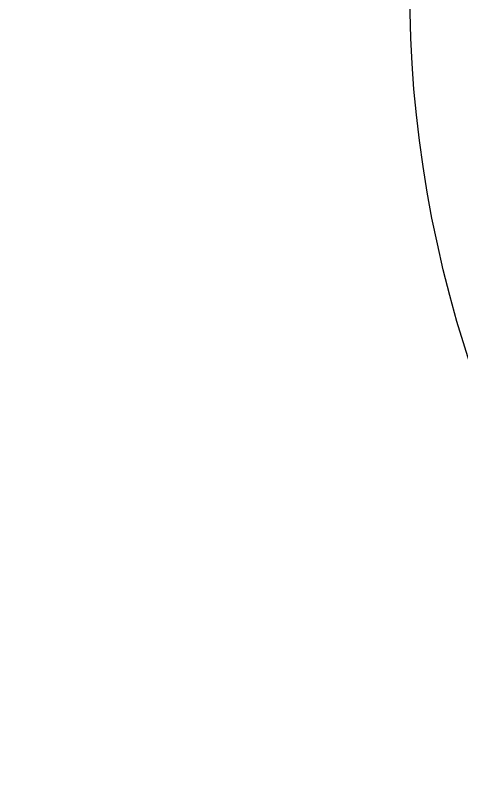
# Model space of a CAD drawing. Header units: feet. Extents: x 2321988 to 2329858, y 6722724 to 6730499.
# Drawn here: x 2326065.4913 to 2326065.626, y 6726843.6219 to 6726843.8499 of the extents above; entities that cross this region are included whole.
import ezdxf

# ---------------------------------------------------------------- set-up
doc = ezdxf.new("R2010")
doc.units = ezdxf.units.FT
doc.header["$MEASUREMENT"] = 0
doc.layers.add('C-BESS-EQUIPMENT', color=255, linetype='Continuous')

# ---------------------------------------------------------------- blocks, each defined once
blk = doc.blocks.new('Midpoint Site Plan$0$P1730-01-0001')
at = {"color": 0, "linetype": 'ByBlock', "lineweight": -2}
blk.add_ellipse((-28.5921, 0), major_axis=(0, 4.086), ratio=0.833977, dxfattribs=at)
blk = doc.blocks.new('Midpoint Site Plan$0$A$C71e53a02')
at = {"lineweight": 9}
for points in [[(28.0745, 1.0476), (28.172, 1.0476), (28.1427, 1.0281), (28.133, 0.9988), (28.1427, 0.9696), (28.172, 0.9501), (28.172, 1.0476), (28.1817, 1.0476), (28.172, 1.0476), (28.1915, 1.0476)], [(28.1817, 0.9501), (28.172, 0.9501), (28.1915, 0.9501), (28.1915, 1.0476), (28.2012, 1.0476)], [(28.172, 1.0476), (28.1817, 1.0476)], [(28.0745, 0.9501), (28.172, 0.9501), (28.1817, 0.9501), (28.172, 0.9501)], [(28.055, 0.7747), (28.0453, 0.7747), (28.3864, 0.7747), (28.3864, 0.9014), (28.0453, 0.9014), (28.055, 0.9014)], [(28.3864, 0.9014), (28.3961, 0.9014)]]:
    blk.add_lwpolyline(points, dxfattribs=at)

msp = doc.modelspace()

# ---------------------------------------------------------------- wipeouts: each hides what was drawn before it
msp.add_wipeout([(2326064.17456, 6726849.7753), (2326064.71751, 6726850.16214), (2326071.53559, 6726840.59259), (2326070.99264, 6726840.20575)]).dxf.layer = 'C-BESS-EQUIPMENT'

# ---------------------------------------------------------------- next in the draw order: block references
at = {"layer": 'C-BESS-EQUIPMENT', "yscale": 0.08333333333333331, "zscale": 0.08333333333333331}
for name, p, xscale, rotation in [('Midpoint Site Plan$0$P1730-01-0001', (2326067.85508, 6726845.18395), 0.08333333333333331, 35.46898082920265), ('Midpoint Site Plan$0$A$C71e53a02', (2326067.5836, 6726844.99053), -0.08333333333333331, 35.46898082920264)]:
    msp.add_blockref(name, p, dxfattribs=dict(at, xscale=xscale, rotation=rotation))

# ---------------------------------------------------------------- next in the draw order: wipeouts: each hides what was drawn before it
msp.add_wipeout([(2326065.94037, 6726843.96685), (2326048.23925, 6726831.35522), (2326048.37827, 6726831.16009), (2326066.0794, 6726843.77173)]).dxf.layer = 'C-BESS-EQUIPMENT'

# ---------------------------------------------------------------- next in the draw order: wipeouts: each hides what was drawn before it
msp.add_wipeout([(2326044.1544, 6726887.54167), (2326077.85795, 6726840.23687), (2326077.40832, 6726839.91652), (2326043.70467, 6726887.22144)]).dxf.layer = 'C-BESS-EQUIPMENT'

# ---------------------------------------------------------------- next in the draw order: wipeouts: each hides what was drawn before it
msp.add_wipeout([(2326040.08225, 6726884.64036), (2326073.7858, 6726837.33556), (2326073.33617, 6726837.01521), (2326039.63253, 6726884.32013)]).dxf.layer = 'C-BESS-EQUIPMENT'

# ---------------------------------------------------------------- next in the draw order: wipeouts: each hides what was drawn before it
msp.add_wipeout([(2326036.0101, 6726881.73905), (2326069.71366, 6726834.43425), (2326069.26402, 6726834.1139), (2326035.56038, 6726881.41882)]).dxf.layer = 'C-BESS-EQUIPMENT'

doc.saveas('drawing.dxf')
